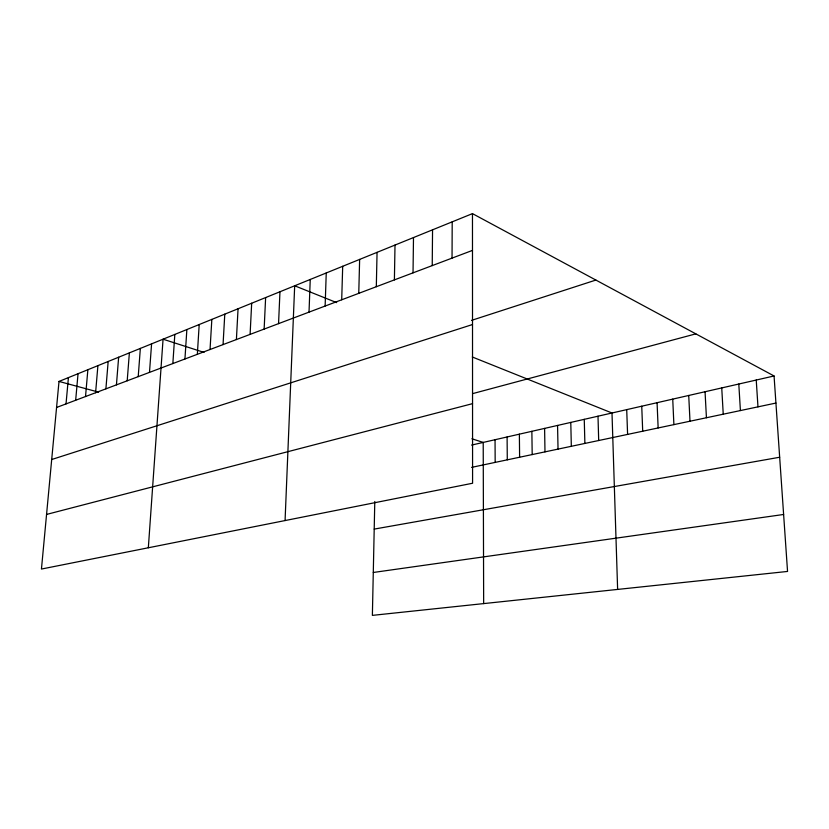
<?xml version="1.0" encoding="UTF-8"?>
<svg xmlns="http://www.w3.org/2000/svg" width="829" height="829" viewBox="0 0 829 829"><rect width="100%" height="100%" fill="white"/><g stroke="black" fill="none" stroke-linecap="round" stroke-linejoin="round"><path stroke-width="1.24" d="M452.043 258.12L452.199 221.851M432.23 265.601L432.551 229.82M413.029 272.855L413.495 237.56M394.397 279.891L395.008 245.063M374.791 501.472L372.376 615.377L787.55 571.44L774.058 375.972L472.468 213.623L59.004 381.433L41.45 569.046L472.582 483.245L472.468 213.623M376.314 286.72L377.06 252.348M358.76 293.352L359.641 259.415M341.703 299.787L342.698 266.285M325.134 306.046L326.243 272.969M309.02 312.129L310.243 279.466M285.072 520.56L294.678 285.777L336.667 302.616M278.554 323.642L279.964 291.756M264.14 329.082L265.632 297.57M250.099 334.388L251.674 303.238M236.4 339.558L238.058 308.761M223.053 344.595L224.783 314.15M210.038 349.517L211.841 319.403M197.343 354.315L199.198 324.533M184.94 358.988L186.867 329.538M172.846 363.558L174.826 334.429M148.339 547.772L163.064 339.196L204.038 352.408M149.489 372.376L151.583 343.859M138.215 376.635L140.35 348.418M127.2 380.801L129.376 352.864M116.433 384.863L118.651 357.226M105.894 388.842L108.164 361.475M95.594 392.728L97.905 365.641M85.522 396.542L87.864 369.724M75.667 400.262L78.04 373.703M66.019 403.899L68.424 377.609M56.569 407.474L472.478 250.399M471.525 320.377L595.885 280.057M51.699 459.515L472.509 324.533M472.603 393.63L695.832 333.859M46.559 514.436L472.551 403.65M471.587 445.08L774.058 375.972M471.587 467.38L775.923 403.06M374.2 529.099L779.664 457.245M373.288 572.476L783.612 514.477M59.004 381.433L98.641 392.148M471.867 438.769L483.214 442.417L483.659 603.605M472.302 356.988L611.999 412.997L617.626 589.429M756.235 380.045L757.975 406.852M738.794 384.024L740.411 410.562M721.738 387.92L723.24 414.189M705.054 391.734L706.432 417.743M688.723 395.464L689.997 421.225M672.733 399.122L673.894 424.624M657.076 402.697L658.143 427.951M641.739 406.2L642.703 431.215M626.714 409.63L627.594 434.406M597.999 416.199L598.693 440.52M584.258 419.329L584.88 443.432M570.787 422.407L571.326 446.303M557.565 425.432L558.031 449.111M544.601 428.396L544.985 451.867M531.866 431.308L532.187 454.572M519.368 434.158L519.617 457.235M507.099 436.966L507.286 459.836M495.048 439.712L495.172 462.395"/></g></svg>
